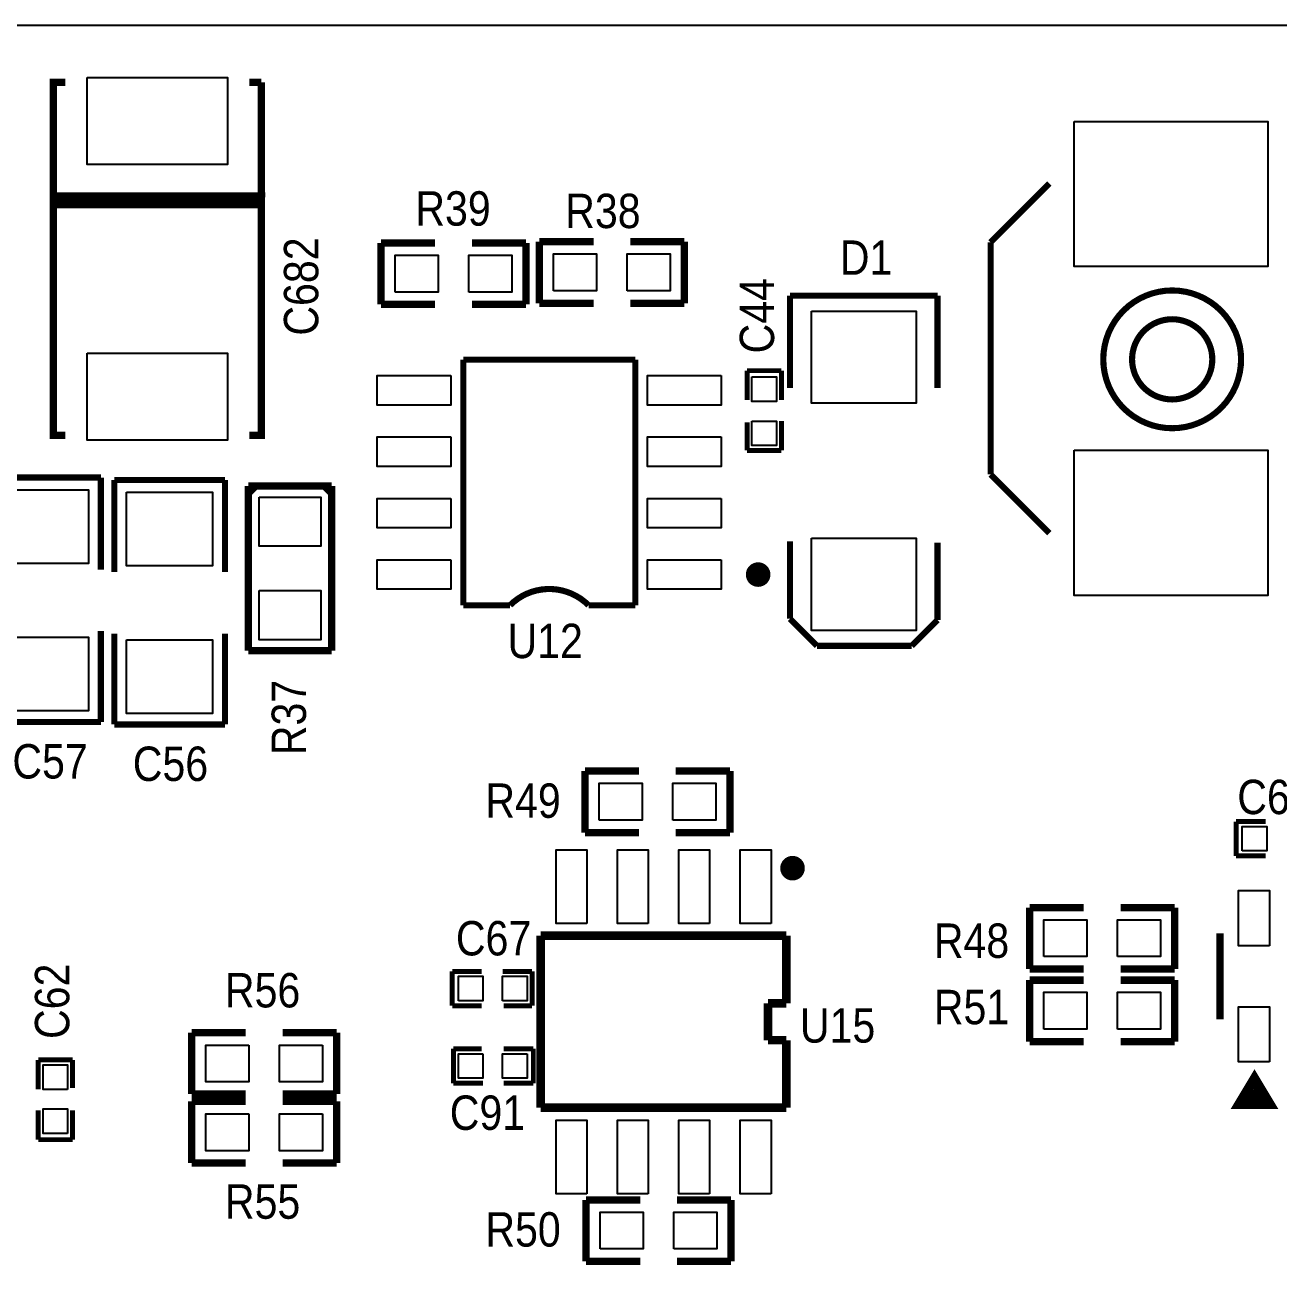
# Model space of a CAD drawing. Extents: x 52.6 to 133.5, y 30.2 to 81.2.
# Drawn here: x 89.14 to 115.05, y 55.06 to 81.21 of the extents above; entities that cross this region are included whole.
import ezdxf

# ---------------------------------------------------------------- set-up
doc = ezdxf.new("R2010")
doc.units = 0
for name, color, linetype in [('BG_OUTLINE', 3, 'CONTINUOUS'), ('PG_SILKSCREEN_TOP', 6, 'CONTINUOUS'), ('PIN_TOP', 7, 'CONTINUOUS'), ('RD_SILKSCREEN_TOP', 8, 'CONTINUOUS')]:
    doc.layers.add(name, color=color, linetype=linetype)

msp = doc.modelspace()

# ---------------------------------------------------------------- linework, layer by layer
at = {"layer": 'BG_OUTLINE'}
msp.add_lwpolyline([(131.01574, 30.15234), (52.562506, 30.15234), (52.562506, 81.20634), (131.2164, 81.20634, -0.414214), (133.5024, 78.92034), (133.5024, 32.43834, -0.414214), (131.2164, 30.15234)], format="xyb", close=True, dxfattribs=at)
at = {"layer": 'PG_SILKSCREEN_TOP'}
for points, const_width in [([(89.9668, 72.72782), (89.72169, 72.72782), (89.72169, 80.02778), (89.9668, 80.02778)], 0.1524), ([(93.7768, 80.02778), (94.02191, 80.02778)], 0.1524), ([(94.02191, 80.02778), (94.02191, 72.72782), (93.7768, 72.72782)], 0.1524), ([(110.3122, 77.934312), (109.09808, 76.720446)], 0.127), ([(94.0308, 77.6478), (94.0308, 77.6732), (89.7636, 77.6732), (89.7636, 77.4954), (94.0054, 77.4954), (94.0054, 77.5716), (89.7636, 77.5716)], 0.1524), ([(96.4946, 76.704444), (97.6122, 76.704444)], 0.1524), ([(96.4946, 76.653644), (96.4946, 76.704444)], 0.1524), ([(96.4946, 75.485244), (96.4946, 76.653644)], 0.1524), ([(99.4918, 76.704444), (98.3742, 76.704444)], 0.1524), ([(99.4918, 76.653644), (99.4918, 76.704444)], 0.1524), ([(99.4918, 75.485244), (99.4918, 76.653644)], 0.1524), ([(99.7712, 76.729844), (100.8888, 76.729844)], 0.1524), ([(99.7712, 76.679044), (99.7712, 76.729844)], 0.1524), ([(99.7712, 75.510644), (99.7712, 76.679044)], 0.1524), ([(102.7684, 76.729844), (101.6508, 76.729844)], 0.1524), ([(102.7684, 76.679044), (102.7684, 76.729844)], 0.1524), ([(102.7684, 75.510644), (102.7684, 76.679044)], 0.1524), ([(109.09808, 76.720446), (109.09808, 71.920354)], 0.127), ([(96.4946, 75.434444), (96.4946, 75.485244)], 0.1524), ([(99.4918, 75.434444), (99.4918, 75.485244)], 0.1524), ([(99.7712, 75.459844), (99.7712, 75.510644)], 0.1524), ([(102.7684, 75.459844), (102.7684, 75.510644)], 0.1524), ([(104.9528, 75.6158), (108.0008, 75.6158)], 0.127), ([(104.9528, 73.7108), (104.9528, 75.6158)], 0.127), ([(108.0008, 75.6158), (108.0008, 73.7108)], 0.127), ([(97.6122, 75.434444), (96.4946, 75.434444)], 0.1524), ([(98.3742, 75.434444), (99.4918, 75.434444)], 0.1524), ([(100.8888, 75.459844), (99.7712, 75.459844)], 0.1524), ([(101.6508, 75.459844), (102.7684, 75.459844)], 0.1524), ([(98.1964, 74.295), (101.7524, 74.295)], 0.127), ([(98.1964, 69.215), (98.1964, 74.295)], 0.127), ([(101.7524, 74.295), (101.7524, 69.215)], 0.127), ([(104.775, 74.0664), (104.0638, 74.0664)], 0.1016), ([(104.0638, 74.0664), (104.0638, 73.4568)], 0.1016), ([(104.775, 74.0664), (104.775, 73.4568)], 0.1016), ([(104.0638, 72.4154), (104.0638, 72.9996)], 0.1016), ([(104.775, 73.025), (104.775, 72.4154)], 0.1016), ([(104.775, 72.4154), (104.0638, 72.4154)], 0.1016), ([(90.7034, 71.8566), (88.4174, 71.8566)], 0.127), ([(90.7034, 69.9516), (90.7034, 71.8566)], 0.127), ([(109.09808, 71.920354), (110.3122, 70.706488)], 0.127), ([(90.9828, 71.8058), (90.9828, 69.9008)], 0.127), ([(93.2688, 71.8058), (90.9828, 71.8058)], 0.127), ([(93.2688, 69.9008), (93.2688, 71.8058)], 0.127), ([(93.7514, 71.5264), (93.9038, 71.6788)], 0.1524), ([(93.7514, 71.6788), (95.4786, 71.6788)], 0.1524), ([(93.7514, 68.2752), (93.7514, 71.6788)], 0.1524), ([(95.3262, 71.6788), (95.4786, 71.5264)], 0.1524), ([(95.4786, 71.6788), (95.4786, 68.2752)], 0.1524), ([(104.9528, 70.5358), (104.9528, 69.7484)], 0.127), ([(104.9528, 69.4436), (104.9528, 70.5358)], 0.127), ([(108.0008, 70.0532), (108.0008, 70.5104)], 0.127), ([(108.0008, 68.9102), (108.0008, 70.0532)], 0.127), ([(99.1616, 69.215), (98.1964, 69.215)], 0.127), ([(101.7524, 69.215), (100.7872, 69.215)], 0.127), ([(104.9528, 68.9356), (104.9528, 69.4436)], 0.127), ([(105.5116, 68.3768), (104.9528, 68.9356)], 0.127), ([(107.4674, 68.3768), (108.0008, 68.9102)], 0.127), ([(90.7034, 68.6816), (90.7034, 66.802)], 0.127), ([(90.9828, 66.7512), (90.9828, 68.6308)], 0.127), ([(93.2688, 68.6308), (93.2688, 66.7512)], 0.127), ([(95.4786, 68.2752), (93.7514, 68.2752)], 0.1524), ([(106.1466, 68.3768), (105.5116, 68.3768)], 0.127), ([(105.8164, 68.3768), (107.315, 68.3768)], 0.127), ([(107.315, 68.3768), (107.4674, 68.3768)], 0.127), ([(90.7034, 66.802), (88.4174, 66.802)], 0.127), ([(93.2688, 66.7512), (90.9828, 66.7512)], 0.127), ([(100.711, 65.786), (101.8286, 65.786)], 0.1524), ([(100.711, 65.7352), (100.711, 65.786)], 0.1524), ([(100.711, 64.5668), (100.711, 65.7352)], 0.1524), ([(103.7082, 65.786), (102.5906, 65.786)], 0.1524), ([(103.7082, 65.7352), (103.7082, 65.786)], 0.1524), ([(103.7082, 64.5668), (103.7082, 65.7352)], 0.1524), ([(100.711, 64.516), (100.711, 64.5668)], 0.1524), ([(101.8286, 64.516), (100.711, 64.516)], 0.1524), ([(102.5906, 64.516), (103.7082, 64.516)], 0.1524), ([(103.7082, 64.516), (103.7082, 64.5668)], 0.1524), ([(114.173, 64.7446), (114.173, 64.0334)], 0.1016), ([(114.173, 64.7446), (114.7826, 64.7446)], 0.1016), ([(114.173, 64.0334), (114.7826, 64.0334)], 0.1016), ([(109.9058, 62.963044), (111.0234, 62.963044)], 0.1524), ([(109.9058, 62.912244), (109.9058, 62.963044)], 0.1524), ([(112.903, 62.963044), (111.7854, 62.963044)], 0.1524), ([(112.903, 62.912244), (112.903, 62.963044)], 0.1524), ([(109.9058, 61.743844), (109.9058, 62.912244)], 0.1524), ([(112.903, 61.743844), (112.903, 62.912244)], 0.1524), ([(113.8428, 62.4332), (113.8428, 61.7982)], 0.1524), ([(99.7966, 62.3824), (104.8766, 62.3824)], 0.1778), ([(99.7966, 58.8264), (99.7966, 62.3824)], 0.1778), ([(104.8766, 62.3824), (104.8766, 60.9854)], 0.1778), ([(97.9678, 61.6458), (97.9678, 60.9346)], 0.1016), ([(97.9678, 61.6458), (98.5774, 61.6458)], 0.1016), ([(99.0092, 61.6458), (99.6188, 61.6458)], 0.1016), ([(99.6188, 61.6458), (99.6188, 60.9346)], 0.1016), ([(109.9058, 61.693044), (109.9058, 61.743844)], 0.1524), ([(111.0234, 61.693044), (109.9058, 61.693044)], 0.1524), ([(111.7854, 61.693044), (112.903, 61.693044)], 0.1524), ([(112.903, 61.693044), (112.903, 61.743844)], 0.1524), ([(113.8428, 61.7982), (113.8428, 61.2902)], 0.1524), ([(109.9058, 61.464444), (111.0234, 61.464444)], 0.1524), ([(109.9058, 61.413644), (109.9058, 61.464444)], 0.1524), ([(109.9058, 60.245244), (109.9058, 61.413644)], 0.1524), ([(112.903, 61.464444), (111.7854, 61.464444)], 0.1524), ([(112.903, 61.413644), (112.903, 61.464444)], 0.1524), ([(112.903, 60.245244), (112.903, 61.413644)], 0.1524), ([(113.8428, 61.2902), (113.8428, 60.6552)], 0.1524), ([(97.9678, 60.9346), (98.5774, 60.9346)], 0.1016), ([(99.6188, 60.9346), (99.0346, 60.9346)], 0.1016), ([(104.4956, 60.9854), (104.4956, 60.2234)], 0.1778), ([(104.8766, 60.9854), (104.4956, 60.9854)], 0.1778), ([(92.583, 60.379356), (92.583, 60.328556)], 0.1524), ([(93.7006, 60.379356), (92.583, 60.379356)], 0.1524), ([(92.583, 60.328556), (92.583, 59.160156)], 0.1524), ([(94.4626, 60.379356), (95.5802, 60.379356)], 0.1524), ([(95.5802, 60.379356), (95.5802, 60.328556)], 0.1524), ([(95.5802, 60.328556), (95.5802, 59.160156)], 0.1524), ([(104.4956, 60.2234), (104.8766, 60.2234)], 0.1778), ([(104.8766, 60.2234), (104.8766, 58.8264)], 0.1778), ([(109.9058, 60.194444), (109.9058, 60.245244)], 0.1524), ([(111.0234, 60.194444), (109.9058, 60.194444)], 0.1524), ([(111.7854, 60.194444), (112.903, 60.194444)], 0.1524), ([(112.903, 60.194444), (112.903, 60.245244)], 0.1524), ([(89.408, 59.817), (90.1192, 59.817)], 0.1016), ([(89.408, 59.2074), (89.408, 59.817)], 0.1016), ([(90.1192, 59.817), (90.1192, 59.2328)], 0.1016), ([(97.9932, 60.0456), (98.5774, 60.0456)], 0.1016), ([(97.9932, 59.3344), (97.9932, 60.0456)], 0.1016), ([(99.6442, 60.0456), (99.0346, 60.0456)], 0.1016), ([(99.6442, 59.3344), (99.6442, 60.0456)], 0.1016), ([(114.935, 58.8645), (114.173, 58.8645), (114.554, 59.4995), (114.935, 58.8645), (114.808, 58.8645), (114.808, 58.9661), (114.3, 58.9661), (114.3508, 59.0677), (114.7318, 59.0677), (114.681, 59.1439), (114.4016, 59.1439), (114.554, 59.3725), (114.6556, 59.2201), (114.5286, 59.2201)], 0.127), ([(98.6028, 59.3344), (97.9932, 59.3344)], 0.1016), ([(99.6442, 59.3344), (99.0346, 59.3344)], 0.1016), ([(92.583, 59.160156), (92.583, 59.109356)], 0.1524), ([(92.583, 59.109356), (93.7006, 59.109356)], 0.1524), ([(95.5802, 59.109356), (94.4626, 59.109356)], 0.1524), ([(95.5802, 59.160156), (95.5802, 59.109356)], 0.1524), ([(89.408, 58.166), (89.408, 58.7756)], 0.1016), ([(90.1192, 58.166), (90.1192, 58.7756)], 0.1016), ([(92.583, 58.956956), (92.583, 58.906156)], 0.1524), ([(93.7006, 58.956956), (92.583, 58.956956)], 0.1524), ([(92.583, 58.906156), (92.583, 57.737756)], 0.1524), ([(94.4626, 58.956956), (95.5802, 58.956956)], 0.1524), ([(95.5802, 58.956956), (95.5802, 58.906156)], 0.1524), ([(95.5802, 58.906156), (95.5802, 57.737756)], 0.1524), ([(104.8766, 58.8264), (99.7966, 58.8264)], 0.1778), ([(89.408, 58.166), (90.1192, 58.166)], 0.1016), ([(92.583, 57.737756), (92.583, 57.686956)], 0.1524), ([(95.5802, 57.737756), (95.5802, 57.686956)], 0.1524), ([(92.583, 57.686956), (93.7006, 57.686956)], 0.1524), ([(95.5802, 57.686956), (94.4626, 57.686956)], 0.1524), ([(100.7364, 56.9214), (101.854, 56.9214)], 0.1524), ([(100.7364, 56.8706), (100.7364, 56.9214)], 0.1524), ([(103.7336, 56.9214), (102.616, 56.9214)], 0.1524), ([(103.7336, 56.8706), (103.7336, 56.9214)], 0.1524), ([(100.7364, 55.7022), (100.7364, 56.8706)], 0.1524), ([(103.7336, 55.7022), (103.7336, 56.8706)], 0.1524), ([(100.7364, 55.6514), (100.7364, 55.7022)], 0.1524), ([(101.854, 55.6514), (100.7364, 55.6514)], 0.1524), ([(102.616, 55.6514), (103.7336, 55.6514)], 0.1524), ([(103.7336, 55.6514), (103.7336, 55.7022)], 0.1524)]:
    msp.add_lwpolyline(points, dxfattribs=dict(at, const_width=const_width))
for points, const_width in [([(114.276632, 74.299826, 1), (111.427768, 74.299826, 1)], 0.127), ([(113.68151, 74.299826, 1), (112.02289, 74.299826, 1)], 0.127), ([(104.4194, 69.85, 1), (104.1654, 69.85, 1)], 0.254), ([(105.1306, 63.7794, 1), (104.8766, 63.7794, 1)], 0.254)]:
    msp.add_lwpolyline(points, format="xyb", close=True, dxfattribs=dict(at, const_width=const_width))
at = {"layer": 'PG_SILKSCREEN_TOP', "const_width": 0.127}
msp.add_lwpolyline([(100.7872, 69.215, 0.414214), (99.1616, 69.215)], format="xyb", dxfattribs=at)
at = {"layer": 'PIN_TOP'}
for points in [[(90.421841, 80.127729), (93.321759, 80.127729), (93.321759, 78.327631), (90.421841, 78.327631)], [(110.826804, 79.220441), (114.826796, 79.220441), (114.826796, 76.220447), (110.826804, 76.220447)], [(96.7867, 75.692), (96.7867, 76.454), (97.6757, 76.454), (97.6757, 75.692)], [(98.3107, 75.692), (98.3107, 76.454), (99.1997, 76.454), (99.1997, 75.692)], [(100.0633, 75.7174), (100.0633, 76.4794), (100.9523, 76.4794), (100.9523, 75.7174)], [(101.5873, 75.7174), (101.5873, 76.4794), (102.4763, 76.4794), (102.4763, 75.7174)], [(105.3973, 75.2983), (107.5563, 75.2983), (107.5563, 73.3933), (105.3973, 73.3933)], [(90.421841, 74.427969), (93.321759, 74.427969), (93.321759, 72.627871), (90.421841, 72.627871)], [(97.9424, 73.9648), (97.9424, 73.3552), (96.4184, 73.3552), (96.4184, 73.9648)], [(103.5304, 73.9648), (103.5304, 73.3552), (102.0064, 73.3552), (102.0064, 73.9648)], [(104.1654, 73.9394), (104.6734, 73.9394), (104.6734, 73.4314), (104.1654, 73.4314)], [(104.1654, 73.025), (104.6734, 73.025), (104.6734, 72.517), (104.1654, 72.517)], [(97.9424, 72.6948), (97.9424, 72.0852), (96.4184, 72.0852), (96.4184, 72.6948)], [(103.5304, 72.6948), (103.5304, 72.0852), (102.0064, 72.0852), (102.0064, 72.6948)], [(110.826804, 72.420353), (114.826796, 72.420353), (114.826796, 69.420359), (110.826804, 69.420359)], [(88.6714, 71.6026), (90.4494, 71.6026), (90.4494, 70.0786), (88.6714, 70.0786)], [(91.2368, 71.5518), (93.0148, 71.5518), (93.0148, 70.0278), (91.2368, 70.0278)], [(93.98, 71.4502), (95.25, 71.4502), (95.25, 70.4342), (93.98, 70.4342)], [(97.9424, 71.4248), (97.9424, 70.8152), (96.4184, 70.8152), (96.4184, 71.4248)], [(103.5304, 71.4248), (103.5304, 70.8152), (102.0064, 70.8152), (102.0064, 71.4248)], [(105.3973, 70.5993), (107.5563, 70.5993), (107.5563, 68.6943), (105.3973, 68.6943)], [(97.9424, 70.1548), (97.9424, 69.5452), (96.4184, 69.5452), (96.4184, 70.1548)], [(103.5304, 70.1548), (103.5304, 69.5452), (102.0064, 69.5452), (102.0064, 70.1548)], [(93.98, 69.5198), (95.25, 69.5198), (95.25, 68.5038), (93.98, 68.5038)], [(88.6714, 68.5546), (90.4494, 68.5546), (90.4494, 67.0306), (88.6714, 67.0306)], [(91.2368, 68.5038), (93.0148, 68.5038), (93.0148, 66.9798), (91.2368, 66.9798)], [(101.0031, 64.773556), (101.0031, 65.535556), (101.8921, 65.535556), (101.8921, 64.773556)], [(102.5271, 64.773556), (102.5271, 65.535556), (103.4161, 65.535556), (103.4161, 64.773556)], [(114.3, 64.135), (114.3, 64.643), (114.808, 64.643), (114.808, 64.135)], [(100.7491, 62.6364), (100.1141, 62.6364), (100.1141, 64.1604), (100.7491, 64.1604)], [(102.0191, 62.6364), (101.3841, 62.6364), (101.3841, 64.1604), (102.0191, 64.1604)], [(103.2891, 62.6364), (102.6541, 62.6364), (102.6541, 64.1604), (103.2891, 64.1604)], [(104.5591, 62.6364), (103.9241, 62.6364), (103.9241, 64.1604), (104.5591, 64.1604)], [(114.86134, 62.172596), (114.22634, 62.172596), (114.22634, 63.315596), (114.86134, 63.315596)], [(110.1979, 61.9506), (110.1979, 62.7126), (111.0869, 62.7126), (111.0869, 61.9506)], [(111.7219, 61.9506), (111.7219, 62.7126), (112.6109, 62.7126), (112.6109, 61.9506)], [(98.0948, 61.0362), (98.0948, 61.5442), (98.6028, 61.5442), (98.6028, 61.0362)], [(99.0092, 61.0362), (99.0092, 61.5442), (99.5172, 61.5442), (99.5172, 61.0362)], [(110.1979, 60.452), (110.1979, 61.214), (111.0869, 61.214), (111.0869, 60.452)], [(111.7219, 60.452), (111.7219, 61.214), (112.6109, 61.214), (112.6109, 60.452)], [(114.86134, 59.772804), (114.22634, 59.772804), (114.22634, 60.915804), (114.86134, 60.915804)], [(93.7641, 60.1218), (93.7641, 59.3598), (92.8751, 59.3598), (92.8751, 60.1218)], [(95.2881, 60.1218), (95.2881, 59.3598), (94.3991, 59.3598), (94.3991, 60.1218)], [(98.6028, 59.944), (98.6028, 59.436), (98.0948, 59.436), (98.0948, 59.944)], [(99.5172, 59.944), (99.5172, 59.436), (99.0092, 59.436), (99.0092, 59.944)], [(90.0176, 59.2074), (89.5096, 59.2074), (89.5096, 59.7154), (90.0176, 59.7154)], [(90.0176, 58.293), (89.5096, 58.293), (89.5096, 58.801), (90.0176, 58.801)], [(93.7641, 58.6994), (93.7641, 57.9374), (92.8751, 57.9374), (92.8751, 58.6994)], [(95.2881, 58.6994), (95.2881, 57.9374), (94.3991, 57.9374), (94.3991, 58.6994)], [(100.7491, 57.0484), (100.1141, 57.0484), (100.1141, 58.5724), (100.7491, 58.5724)], [(102.0191, 57.0484), (101.3841, 57.0484), (101.3841, 58.5724), (102.0191, 58.5724)], [(103.2891, 57.0484), (102.6541, 57.0484), (102.6541, 58.5724), (103.2891, 58.5724)], [(104.5591, 57.0484), (103.9241, 57.0484), (103.9241, 58.5724), (104.5591, 58.5724)], [(101.0285, 55.908956), (101.0285, 56.670956), (101.9175, 56.670956), (101.9175, 55.908956)], [(102.5525, 55.908956), (102.5525, 56.670956), (103.4415, 56.670956), (103.4415, 55.908956)]]:
    msp.add_lwpolyline(points, close=True, dxfattribs=at)

# ---------------------------------------------------------------- texts
at = {"layer": 'RD_SILKSCREEN_TOP', "width": 0.892857}
for s, p in [('R39', (97.2058, 77.0636)), ('R38', (100.3046, 77.0128)), ('D1', (105.9815, 76.0476)), ('U12', (99.1108, 68.1228)), ('C57', (88.8746, 65.6336)), ('C56', (91.3638, 65.5828)), ('C60', (114.1984, 64.897)), ('R49', (98.6536, 64.8208)), ('C67', (98.044, 61.976)), ('R48', (107.9246, 61.9252)), ('R56', (93.2688, 60.900564)), ('R51', (107.9246, 60.5536)), ('U15', (105.156, 60.1726)), ('C91', (97.917, 58.3692)), ('R55', (93.2688, 56.531764)), ('R50', (98.6536, 55.9562))]:
    msp.add_text(s, height=0.7112, dxfattribs=at).set_placement(p)
for s, p in [('C682', (95.1992, 74.7903)), ('C44', (104.6226, 74.422)), ('R37', (94.9452, 66.1162)), ('C62', (90.051382, 60.2488))]:
    msp.add_text(s, height=0.7112, rotation=90, dxfattribs=at).set_placement(p)

doc.saveas('drawing.dxf')
